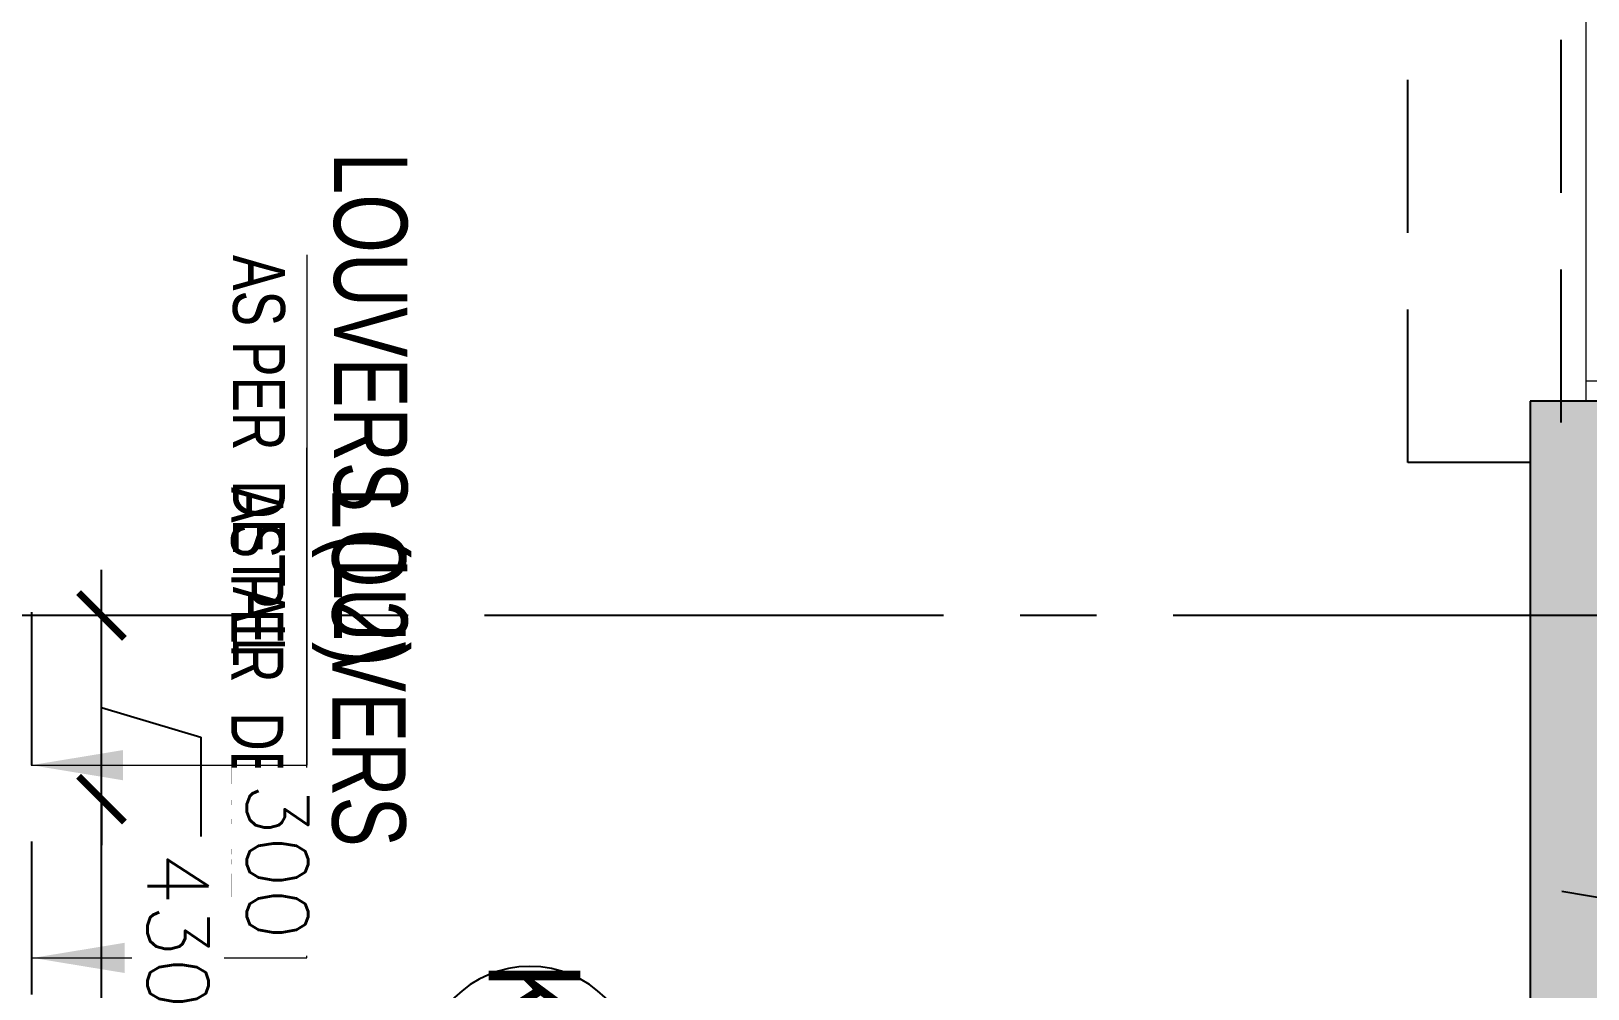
# Model space of a CAD drawing. Header units: millimetres. Extents: x -414464 to 1686, y -90036 to 108605.
# Drawn here: x -114866 to -112322, y -59640 to -58075 of the extents above; entities that cross this region are included whole.
import ezdxf
from ezdxf.enums import TextEntityAlignment as Align

# ---------------------------------------------------------------- set-up
doc = ezdxf.new("R2010")
doc.units = ezdxf.units.MM
doc.header["$LTSCALE"] = 1000
doc.header["$MEASUREMENT"] = 0
for name, pattern in [('$1$AUDIT_D_120904163729-0', [0]), ('$36$HIDDEN', [0.375, 0.25, -0.125]), ('2BHK-A - FRONT$1$AUDIT_D_120904163729-0', [0]), ('AUDIT_D_120904163729-0', [0]), ('T8(T9 IS SIMILAR) - DIMENSION & TEXTING$1$AUDIT_D_120904163729-0', [0]), ('T8(T9 IS SIMILAR) - DIMENSION & TEXTING$1$T8 - TYPICAL FLOOR CORE$0$( Hidden )', [0.375, 0.25, -0.125]), ('T8(T9 IS SIMILAR) - TYPICAL FLOOR ELEVATION$1$AUDIT_D_120904163729-0', [0]), ('T8(T9 IS SIMILAR) - TYPICAL FLOOR ELEVATION$1$HIDDEN', [0.375, 0.25, -0.125]), ('T8(T9 IS SIMILAR)$1$$0$HIDDEN', [0.375, 0.25, -0.125]), ('T8_REFUGE COLUMNS$1$CENTER2', [1.125, 0.75, -0.125, 0.125, -0.125])]:
    doc.linetypes.add(name, pattern=pattern)
doc.layers.get('0').update_dxf_attribs({"linetype": 'AUDIT_D_120904163729-0'})
for name, color, linetype in [('$0$A-HATCH -160', 251, '$1$AUDIT_D_120904163729-0'), ('$21$A-DIMENSIONS', 2, '$36$HIDDEN'), ('2BHK-A - FRONT$1$A-HATCH -160', 251, '2BHK-A - FRONT$1$AUDIT_D_120904163729-0'), ('a-rcc', 3, 'Continuous'), ('T8 - TYPICAL FLOOR CORE$1$STAIRS', 1, 'Continuous'), ('T8(T9 IS SIMILAR) - DIMENSION & TEXTING$1$A-PLUMBING', 7, 'T8(T9 IS SIMILAR) - DIMENSION & TEXTING$1$AUDIT_D_120904163729-0'), ('T8(T9 IS SIMILAR) - DIMENSION & TEXTING$1$a-window-no', 125, 'Continuous'), ('T8(T9 IS SIMILAR) - DIMENSION & TEXTING$1$U-TI-TEXT', 7, 'Continuous'), ('T8(T9 IS SIMILAR) - TYPICAL FLOOR ELEVATION$1$A-WALL-FEATURES', 6, 'T8(T9 IS SIMILAR) - TYPICAL FLOOR ELEVATION$1$AUDIT_D_120904163729-0'), ('T8(T9 IS SIMILAR)$1$$6$a-beam 2', 50, 'Continuous'), ('T8(T9 IS SIMILAR)$1$S-BEAM', 20, 'T8(T9 IS SIMILAR)$1$$0$HIDDEN'), ('T8_REFUGE COLUMNS$1$A-CENTERLINE', 193, 'T8_REFUGE COLUMNS$1$CENTER2'), ('T8_REFUGE COLUMNS$1$A-RCC COLS', 3, 'Continuous'), ('T8_TYPICAL COLUMNS$1$A-RCC COLS', 3, 'Continuous')]:
    doc.layers.add(name, color=color, linetype=linetype)
for name, color, linetype, lineweight in [('2BHK-A - FRONT$1$R0-18-10-2014-T1-1st Podium Floor Plan$0$Text', 2, 'Continuous', 0), ('T8 - TYPICAL FLOOR CORE$1$A-WALL- 160', 6, 'Continuous', 30), ('T8 - TYPICAL FLOOR CORE$1$Window', 4, 'Continuous', 20), ('T8(T9 IS SIMILAR) - DIMENSION & TEXTING$1$R0-18-10-2014-T1-1st Podium Floor Plan$0$Text', 2, 'Continuous', 0), ('T8(T9 IS SIMILAR)$1$D&W', 8, 'Continuous', 25)]:
    doc.layers.add(name, color=color, linetype=linetype, lineweight=lineweight)
doc.layers.add('T8_REFUGE COLUMNS$1$COL-HATCH', color=7, linetype='Continuous', lineweight=25, true_color=0xa3a3a3)
doc.styles.add('2BHK-A - FRONT$1$ARIAL ARROW', font='swisscl.ttf')
doc.styles.add('2BHK-A - FRONT$1$Tahoma', font='tahoma.ttf')
doc.styles.add('T8(T9 IS SIMILAR) - DIMENSION & TEXTING$1$ARIAL ARROW', font='swisscl.ttf')
doc.styles.add('T8(T9 IS SIMILAR) - DIMENSION & TEXTING$1$LODHA STANDERD', font='sanss___.ttf')
doc.styles.add('T8(T9 IS SIMILAR) - DIMENSION & TEXTING$1$Romans 1', font='romans.shx', dxfattribs={"height": 100})
doc.styles.add('T8(T9 IS SIMILAR) - DIMENSION & TEXTING$1$Tahoma', font='tahoma.ttf')
doc.dimstyles.new('2BHK-A - FRONT$1$SAMATA STD', dxfattribs={"dimtxt": 100, "dimasz": 50, "dimexe": 50, "dimexo": 50, "dimgap": 10, "dimtad": 0, "dimdec": 0, "dimrnd": 5, "dimzin": 0, "dimdsep": 46, "dimtxsty": '2BHK-A - FRONT$1$Tahoma', "dimblk": '2BHK-A - FRONT$1$_Origin2', "dimcen": -50, "dimdle": 50, "dimclrd": 7, "dimclre": 7, "dimclrt": 7, "dimadec": 0, "dimazin": 0, "dimtfac": 1, "dimtdec": 0, "dimtmove": 1, "dimatfit": 3, "dimfxl": 150, "dimtfill": 1, "dimtolj": 1, "dimtzin": 0, "dimlwd": -1, "dimlwe": -1, "dimarcsym": 0})
doc.dimstyles.new('T8(T9 IS SIMILAR) - DIMENSION & TEXTING$1$ALPINE S', dxfattribs={"dimscale": 0, "dimtxt": 100, "dimasz": 75, "dimexe": 0, "dimexo": 0, "dimgap": 75, "dimtad": 1, "dimdec": 0, "dimzin": 0, "dimdsep": 46, "dimtxsty": 'T8(T9 IS SIMILAR) - DIMENSION & TEXTING$1$Romans 1', "dimblk": 'T8(T9 IS SIMILAR) - DIMENSION & TEXTING$1$_ArchTick', "dimcen": 0.09, "dimclrd": 256, "dimclre": 256, "dimclrt": 7, "dimadec": 0, "dimazin": 0, "dimtfac": 1, "dimtdec": 0, "dimtofl": 0, "dimtmove": 1, "dimatfit": 0, "dimldrblk": 'T8(T9 IS SIMILAR) - DIMENSION & TEXTING$1$_Open90', "dimfxl": 1, "dimtolj": 1, "dimtzin": 0, "dimarcsym": 0})
doc.dimstyles.new('T8(T9 IS SIMILAR) - DIMENSION & TEXTING$1$SAMATA STD', dxfattribs={"dimtxt": 100, "dimasz": 50, "dimexe": 50, "dimexo": 50, "dimgap": 10, "dimtad": 0, "dimdec": 0, "dimrnd": 5, "dimzin": 0, "dimdsep": 46, "dimtxsty": 'T8(T9 IS SIMILAR) - DIMENSION & TEXTING$1$Tahoma', "dimblk": 'T8(T9 IS SIMILAR) - DIMENSION & TEXTING$1$_Origin2', "dimcen": -50, "dimdle": 50, "dimclrd": 7, "dimclre": 7, "dimclrt": 7, "dimadec": 0, "dimazin": 0, "dimtfac": 1, "dimtdec": 0, "dimtmove": 1, "dimatfit": 3, "dimfxl": 150, "dimtfill": 1, "dimtolj": 1, "dimtzin": 0, "dimlwd": -1, "dimlwe": -1, "dimarcsym": 0})

# ---------------------------------------------------------------- blocks, each defined once
blk = doc.blocks.new('T8_REFUGE COLUMNS')
at = {"layer": 'T8_REFUGE COLUMNS$1$COL-HATCH', "linetype": 'ByBlock'}
h = blk.add_hatch(color=256, dxfattribs=at)
h.dxf.hatch_style = 1
h.paths.add_polyline_path([(1198907.1, -5719224.9), (1205092.1, -5719224.9), (1205092.1, -5718974.9), (1198907.1, -5718974.9)])
at = {"layer": 'T8_REFUGE COLUMNS$1$A-CENTERLINE'}
blk.add_line((1199257.1, -5728808.5), (1199257.1, -5698299.6), dxfattribs=at)
at = {"layer": 'T8_REFUGE COLUMNS$1$A-RCC COLS', "linetype": 'ByBlock'}
blk.add_lwpolyline([(1198907.1, -5719224.9), (1205092.1, -5719224.9), (1205092.1, -5718974.9), (1198907.1, -5718974.9)], close=True, dxfattribs=at)
blk = doc.blocks.new('T8_TYPICAL COLUMNS')
at = {"layer": 'T8_TYPICAL COLUMNS$1$A-RCC COLS', "linetype": 'ByBlock'}
blk.add_blockref('T8_REFUGE COLUMNS', (0, 0), dxfattribs=at)
blk = doc.blocks.new('2BHK-A - FRONT$1$_Origin2')
at = {"color": 0, "linetype": 'ByBlock', "lineweight": -2}
blk.add_line((-0.5, 0), (-1, 0), dxfattribs=at)
for radius in [0.5, 0.25]:
    blk.add_circle((0, 0), radius, dxfattribs=at)
blk = doc.blocks.new('T8(T9 IS SIMILAR) - TYPICAL FLOOR ELEVATION')
at = {"layer": 'T8(T9 IS SIMILAR) - TYPICAL FLOOR ELEVATION$1$A-WALL-FEATURES', "color": 8, "linetype": 'T8(T9 IS SIMILAR) - TYPICAL FLOOR ELEVATION$1$HIDDEN'}
blk.add_lwpolyline([(1199007.1, -5719224.9), (1199007.1, -5719424.9), (1197907.1, -5719424.9), (1197907.1, -5719224.9)], dxfattribs=at)
blk = doc.blocks.new('T8 - TYPICAL FLOOR CORE$1$1500-flat-1')
at = {"layer": 'T8 - TYPICAL FLOOR CORE$1$Window', "color": 1, "lineweight": 13}
for p, q in [((1149675.6, -5694418.8), (1148842.5, -5694418.8)), ((1149240.3, -5694418.8), (1148880, -5694418.8)), ((1148880, -5694445.5), (1149675.6, -5694445.5)), ((1149307.5, -5694498.8), (1148842.5, -5694498.8)), ((1149240.3, -5694498.8), (1148880, -5694498.8)), ((1149638.1, -5694498.8), (1149277.8, -5694498.8)), ((1149277.8, -5694498.8), (1149675.6, -5694498.8)), ((1149638.1, -5694552.2), (1148842.5, -5694552.2)), ((1149675.6, -5694578.8), (1148842.5, -5694578.8))]:
    blk.add_line(p, q, dxfattribs=at)
at = {"layer": 'T8 - TYPICAL FLOOR CORE$1$Window', "color": 5, "lineweight": 13}
for p, q in [((1149240.3, -5694475.7), (1148880, -5694475.7)), ((1149240.3, -5694480.2), (1148880, -5694480.2)), ((1149638.1, -5694517.4), (1149277.8, -5694517.4)), ((1149638.1, -5694533.6), (1149277.8, -5694533.6))]:
    blk.add_line(p, q, dxfattribs=at)
at = {"layer": 'T8 - TYPICAL FLOOR CORE$1$Window', "color": 4, "lineweight": 13}
for points in [[(1148842.5, -5694418.8), (1148809.5, -5694418.8), (1148809.5, -5694578.8), (1148842.5, -5694578.8)], [(1149708.6, -5694418.8), (1149675.6, -5694418.8), (1149675.6, -5694578.8), (1149708.6, -5694578.8)], [(1148880, -5694480.2), (1148880, -5694498.8), (1148842.5, -5694498.8), (1148842.5, -5694445.5), (1148880, -5694445.5), (1148880, -5694475.7), (1148875.5, -5694475.7), (1148875.5, -5694480.2)], [(1149240.3, -5694480.2), (1149240.3, -5694498.8), (1149277.8, -5694498.8), (1149277.8, -5694445.5), (1149240.3, -5694445.5), (1149240.3, -5694475.7), (1149244.8, -5694475.7), (1149244.8, -5694480.2)], [(1149277.8, -5694533.6), (1149277.8, -5694552.2), (1149240.3, -5694552.2), (1149240.3, -5694498.8), (1149277.8, -5694498.8), (1149277.8, -5694529.1), (1149273.3, -5694529.1), (1149273.3, -5694533.6)], [(1149638.1, -5694533.6), (1149638.1, -5694552.2), (1149675.6, -5694552.2), (1149675.6, -5694498.8), (1149638.1, -5694498.8), (1149638.1, -5694517.4), (1149642.6, -5694517.4), (1149642.6, -5694533.6)]]:
    blk.add_lwpolyline(points, close=True, dxfattribs=at)
blk = doc.blocks.new('T8 - TYPICAL FLOOR CORE')
at = {"layer": 'T8 - TYPICAL FLOOR CORE$1$STAIRS', "color": 7}
blk.add_lwpolyline([(1200007.2, -5717399), (1199893.8, -5718073.4), (1200032.2, -5718216.1), (1199671.4, -5718169.9), (1199857, -5718292.1), (1199708.7, -5719173.6)], dxfattribs=at)
at = {"layer": 'T8 - TYPICAL FLOOR CORE$1$A-WALL- 160', "rotation": 180}
blk.add_blockref('T8 - TYPICAL FLOOR CORE$1$1500-flat-1', (2347716.7, -11413552.8), dxfattribs=at)
blk = doc.blocks.new('T8(T9 IS SIMILAR) - DIMENSION & TEXTING$1$_Origin2')
at = {"color": 0, "linetype": 'ByBlock', "lineweight": -2}
blk.add_line((-0.5, 0), (-1, 0), dxfattribs=at)
for radius in [0.5, 0.25]:
    blk.add_circle((0, 0), radius, dxfattribs=at)
blk = doc.blocks.new('T8(T9 IS SIMILAR) - DIMENSION & TEXTING$1$_ArchTick')
at = {"color": 0, "linetype": 'ByBlock', "const_width": 0.15}
blk.add_lwpolyline([(-0.5, -0.5), (0.5, 0.5)], dxfattribs=at)
blk = doc.blocks.new('*D457')
at = {"layer": 'T8(T9 IS SIMILAR) - DIMENSION & TEXTING$1$U-TI-TEXT', "lineweight": -2, "transparency": 16777216}
for p, q in [((-8044.8, -7685.6), (-7996.1, -7523.1)), ((-7996.1, -7523.1), (-7588.9, -7523.1)), ((-8194.8, -7685.6), (-8269.8, -7685.6)), ((-7894.8, -7685.6), (-8194.8, -7685.6)), ((-7894.8, -7685.6), (-7819.8, -7685.6))]:
    blk.add_line(p, q, dxfattribs=at)
at = {"layer": 'T8(T9 IS SIMILAR) - DIMENSION & TEXTING$1$U-TI-TEXT', "linetype": 'T8(T9 IS SIMILAR) - DIMENSION & TEXTING$1$T8 - TYPICAL FLOOR CORE$0$( Hidden )', "lineweight": -2, "transparency": 16777216}
for p, q in [((-8194.8, -7687.6), (-8194.8, -7685.6)), ((-7894.8, -7687.6), (-7894.8, -7685.6))]:
    blk.add_line(p, q, dxfattribs=at)
at = {"layer": 'T8(T9 IS SIMILAR) - DIMENSION & TEXTING$1$U-TI-TEXT', "linetype": 'ByBlock', "lineweight": -2, "transparency": 16777216, "xscale": 75, "yscale": 75, "zscale": 75}
blk.add_blockref('T8(T9 IS SIMILAR) - DIMENSION & TEXTING$1$_ArchTick', (-8194.8, -7685.6), dxfattribs=at)
at = {"layer": 'T8(T9 IS SIMILAR) - DIMENSION & TEXTING$1$U-TI-TEXT', "linetype": 'ByBlock', "lineweight": -2, "transparency": 16777216, "xscale": 75, "yscale": 75, "zscale": 75, "rotation": 180}
blk.add_blockref('T8(T9 IS SIMILAR) - DIMENSION & TEXTING$1$_ArchTick', (-7894.8, -7685.6), dxfattribs=at)
at = {"layer": 'T8(T9 IS SIMILAR) - DIMENSION & TEXTING$1$U-TI-TEXT', "color": 7, "linetype": 'ByBlock', "transparency": 16777216, "insert": (-7792.5, -7398.1), "char_height": 100, "attachment_point": 5, "style": 'T8(T9 IS SIMILAR) - DIMENSION & TEXTING$1$Romans 1', "bg_fill": 3, "box_fill_scale": 1.25, "bg_fill_color": 256, "bg_fill_true_color": 13158600, "bg_fill_transparency": 0}
blk.add_mtext('\\A1;300', dxfattribs=at)
blk = doc.blocks.new('T8(T9 IS SIMILAR) - DIMENSION & TEXTING$1$_Open90')
at = {"color": 0, "linetype": 'ByBlock', "lineweight": -2}
for p, q in [((-0.5, 0.5), (0, 0)), ((0, 0), (-1, 0)), ((0, 0), (-0.5, -0.5))]:
    blk.add_line(p, q, dxfattribs=at)
blk = doc.blocks.new('*D458')
at = {"layer": 'T8(T9 IS SIMILAR) - DIMENSION & TEXTING$1$U-TI-TEXT', "linetype": 'T8(T9 IS SIMILAR) - DIMENSION & TEXTING$1$T8 - TYPICAL FLOOR CORE$0$( Hidden )', "lineweight": -2, "transparency": 16777216}
for p, q in [((-7894.8, -7687.6), (-7894.8, -7685.6)), ((-7464.9, -7687.6), (-7464.9, -7685.6))]:
    blk.add_line(p, q, dxfattribs=at)
at = {"layer": 'T8(T9 IS SIMILAR) - DIMENSION & TEXTING$1$U-TI-TEXT', "lineweight": -2, "transparency": 16777216}
blk.add_line((-7464.9, -7685.6), (-7894.8, -7685.6), dxfattribs=at)
at = {"layer": 'T8(T9 IS SIMILAR) - DIMENSION & TEXTING$1$U-TI-TEXT', "linetype": 'ByBlock', "lineweight": -2, "transparency": 16777216, "xscale": 75, "yscale": 75, "zscale": 75, "rotation": 180}
blk.add_blockref('T8(T9 IS SIMILAR) - DIMENSION & TEXTING$1$_ArchTick', (-7894.8, -7685.6), dxfattribs=at)
at = {"layer": 'T8(T9 IS SIMILAR) - DIMENSION & TEXTING$1$U-TI-TEXT', "linetype": 'ByBlock', "lineweight": -2, "transparency": 16777216, "xscale": 75, "yscale": 75, "zscale": 75}
blk.add_blockref('T8(T9 IS SIMILAR) - DIMENSION & TEXTING$1$_ArchTick', (-7464.9, -7685.6), dxfattribs=at)
at = {"layer": 'T8(T9 IS SIMILAR) - DIMENSION & TEXTING$1$U-TI-TEXT', "color": 7, "linetype": 'ByBlock', "transparency": 16777216, "insert": (-7679.9, -7560.6), "char_height": 100, "attachment_point": 5, "style": 'T8(T9 IS SIMILAR) - DIMENSION & TEXTING$1$Romans 1', "bg_fill": 3, "box_fill_scale": 1.25, "bg_fill_color": 256, "bg_fill_true_color": 13158600, "bg_fill_transparency": 0}
blk.add_mtext('\\A1;430', dxfattribs=at)
blk = doc.blocks.new('T8(T9 IS SIMILAR) - DIMENSION & TEXTING$1$WINDOW TAG')
at = {"layer": 'T8(T9 IS SIMILAR) - DIMENSION & TEXTING$1$a-window-no'}
blk.add_circle((0, 0), 174.1, dxfattribs=at)
at = {"layer": 'T8(T9 IS SIMILAR) - DIMENSION & TEXTING$1$a-window-no', "style": 'T8(T9 IS SIMILAR) - DIMENSION & TEXTING$1$LODHA STANDERD'}
blk.add_attdef('WINDOW', text='', height=150, dxfattribs=at).set_placement((11.3, 2.8), align=Align.MIDDLE_CENTER)
blk = doc.blocks.new('2BHK-A - FRONT')
at = {"layer": '2BHK-A - FRONT$1$A-HATCH -160', "linetype": 'ByBlock'}
h = blk.add_hatch(dxfattribs=at)
h.set_pattern_fill('ANSI32', color=256, scale=150)
h.set_pattern_definition([(45, (0, -0.55), (-39.77475644, 39.77475644), []), (45, (26.517, -0.55), (-39.77475644, 39.77475644), [])])
h.paths.add_polyline_path([(1145269.9, -5728524.2), (1145269.9, -5728684.2), (1144639.8, -5728684.2), (1144639.8, -5726829.5), (1144799.8, -5726829.5), (1144799.8, -5728524.2)])
h.paths.add_polyline_path([(1148934.5, -5727449.8), (1148934.5, -5727609.8), (1147999.5, -5727609.8), (1147999.5, -5727009.5), (1148159.5, -5727009.5), (1148159.5, -5727449.8)])
h.paths.add_polyline_path([(1147999.5, -5728684.2), (1147999.5, -5728524.2), (1147369.9, -5728524.2), (1147369.9, -5728684.2)])
edge = h.paths.add_edge_path()
edge.add_line((1151334.5, -5727449.8), (1151779.5, -5727449.8))
edge.add_line((1151779.5, -5727449.8), (1151779.5, -5727609.8))
edge.add_line((1151704.5, -5727609.8), (1151334.5, -5727609.8))
edge.add_line((1151334.5, -5727609.8), (1151334.5, -5727449.8))
h.paths.add_polyline_path([(1146264.5, -5719573.8), (1146424.5, -5719573.8), (1146424.5, -5719224.6), (1146264.5, -5719224.6)])
h.paths.add_polyline_path([(1145549.4, -5721834.4), (1145788.9, -5721834.4), (1145790, -5721674.6), (1145549.4, -5721674.6)])
h.paths.add_polyline_path([(1145949.5, -5721924.2), (1145949.5, -5722524.6), (1145789.5, -5722524.6), (1145789.5, -5721924.2)])
h.paths.add_polyline_path([(1144599.5, -5721924.6), (1144759.5, -5721924.6), (1144762, -5722524.6), (1144602, -5722524.6)])
h.paths.add_polyline_path([(1144599.5, -5723474.6), (1144599.5, -5723174.6), (1144759.5, -5723174.6), (1144759.5, -5723314.6), (1145789.5, -5723314.6), (1145789.5, -5723174.6), (1145949.5, -5723174.6), (1145949.5, -5723474.2)])
at = {"layer": '2BHK-A - FRONT$1$R0-18-10-2014-T1-1st Podium Floor Plan$0$Text', "insert": (1144554.7, -5721062.1, 0), "char_height": 120, "width": 3557.379, "attachment_point": 1, "style": '2BHK-A - FRONT$1$ARIAL ARROW'}
blk.add_mtext('LOUVERS\\P{\\H0.70833x;AS PER  DETAIL}', dxfattribs=at)
at = {"layer": '2BHK-A - FRONT$1$R0-18-10-2014-T1-1st Podium Floor Plan$0$Text'}
blk.add_leader([(1145324.2, -5721671.5), (1145324.2, -5721223.5), (1144490.3, -5721223.6)], dimstyle='2BHK-A - FRONT$1$SAMATA STD', override={"dimscale": 1, "dimasz": 150, "dimclrd": 2, "dimfxlon": 1, "dimarcsym": 1}, dxfattribs=at)
blk = doc.blocks.new('T8(T9 IS SIMILAR) - DIMENSION & TEXTING$1$A$C77D62699')
at = {"layer": 'T8(T9 IS SIMILAR) - DIMENSION & TEXTING$1$U-TI-TEXT', "linetype": 'ByBlock'}
dim = blk.add_linear_dim(base=(-8194.8, -7685.6), p1=(-7894.8, -7960.9, -0.7), p2=(-8194.8, -7960.9, -0.7), dimstyle='T8(T9 IS SIMILAR) - DIMENSION & TEXTING$1$ALPINE S', override={"dimscale": 1, "dimfxl": 2, "dimfxlon": 1, "dimtfill": 1, "dimarcsym": 1}, dxfattribs=at)
dim.commit()
dim.dimension.update_dxf_attribs({"geometry": '*D457', "text_midpoint": (-7921.1, -7398.1)})
dim = blk.add_linear_dim(base=(-7894.8, -7685.6), p1=(-7464.9, -7960.8, -0.7), p2=(-7894.8, -7960.9, -0.7), dimstyle='T8(T9 IS SIMILAR) - DIMENSION & TEXTING$1$ALPINE S', override={"dimscale": 1, "dimfxl": 2, "dimfxlon": 1, "dimtfill": 1, "dimarcsym": 1}, dxfattribs=at)
dim.commit()
dim.dimension.update_dxf_attribs({"geometry": '*D458', "text_midpoint": (-7679.9, -7560.6)})
blk = doc.blocks.new('T8(T9 IS SIMILAR) - DIMENSION & TEXTING')
at = {"layer": 'T8(T9 IS SIMILAR) - DIMENSION & TEXTING$1$A-PLUMBING', "linetype": 'ByBlock'}
blk.add_blockref('T8(T9 IS SIMILAR) - DIMENSION & TEXTING$1$A$C77D62699', (1207452.3, -5713874), dxfattribs=at)
at = {"layer": 'T8(T9 IS SIMILAR) - DIMENSION & TEXTING$1$a-window-no'}
ref = blk.add_blockref('T8(T9 IS SIMILAR) - DIMENSION & TEXTING$1$WINDOW TAG', (1200005, -5720859.6), dxfattribs=dict(at, xscale=-1))
ref.add_attrib('WINDOW', 'KSD', dxfattribs={"height": 150, "style": 'T8(T9 IS SIMILAR) - DIMENSION & TEXTING$1$LODHA STANDERD', "width": 0.8}).set_placement((1199996.6, -5720852.1), align=Align.MIDDLE_CENTER)
at = {"layer": 'T8(T9 IS SIMILAR) - DIMENSION & TEXTING$1$R0-18-10-2014-T1-1st Podium Floor Plan$0$Text', "insert": (1199341.2, -5721346), "char_height": 120, "width": 3557.379, "attachment_point": 9, "style": 'T8(T9 IS SIMILAR) - DIMENSION & TEXTING$1$ARIAL ARROW'}
blk.add_mtext('LOUVERS (L2)\\P{\\H0.70833x;AS PER  DETAIL}', dxfattribs=at)
at = {"layer": 'T8(T9 IS SIMILAR) - DIMENSION & TEXTING$1$R0-18-10-2014-T1-1st Podium Floor Plan$0$Text'}
blk.add_leader([(1199502, -5721674.4), (1199502, -5721223.7), (1198668.1, -5721223.7)], dimstyle='T8(T9 IS SIMILAR) - DIMENSION & TEXTING$1$SAMATA STD', override={"dimscale": 1, "dimasz": 150, "dimclrd": 2, "dimfxlon": 1, "dimarcsym": 1}, dxfattribs=at)
blk = doc.blocks.new('T8(T9 IS SIMILAR)')
at = {"layer": 'T8(T9 IS SIMILAR)$1$D&W', "linetype": 'ByBlock'}
blk.add_blockref('2BHK-A - FRONT', (54492.8, -0.4), dxfattribs=at)
blk.add_blockref('T8(T9 IS SIMILAR) - TYPICAL FLOOR ELEVATION', (0, 0), dxfattribs=at)
blk.add_blockref('T8 - TYPICAL FLOOR CORE', (0, 0), dxfattribs=at)
blk.add_blockref('T8_TYPICAL COLUMNS', (0, 0), dxfattribs=at)
at = {"layer": 'T8(T9 IS SIMILAR)$1$$6$a-beam 2', "linetype": 'ByBlock'}
blk.add_blockref('T8(T9 IS SIMILAR) - DIMENSION & TEXTING', (0, 0), dxfattribs=at)
at = {"layer": 'T8(T9 IS SIMILAR)$1$S-BEAM'}
for p, q in [((1198941.7, -5719174.2, 0), (1196931.8, -5719174.2, -0.1)), ((1199251.9, -5721674), (1200281.7, -5721673.9, 0.1))]:
    blk.add_line(p, q, dxfattribs=at)
blk = doc.blocks.new('A$C48506478')
at = {"layer": '$21$A-DIMENSIONS', "linetype": 'ByBlock'}
blk.add_blockref('T8(T9 IS SIMILAR)', (-1195542.6, 5727884.6), dxfattribs=at)
at = {"layer": '$0$A-HATCH -160', "linetype": 'ByBlock'}
blk.add_blockref('T8(T9 IS SIMILAR) - DIMENSION & TEXTING', (-1195542.6, 5727884.6), dxfattribs=at)

msp = doc.modelspace()

# ---------------------------------------------------------------- block references
at = {"layer": 'a-rcc', "linetype": 'ByBlock', "rotation": 270}
msp.add_blockref('A$C48506478', (-121076, -55315.3, 0), dxfattribs=at)

doc.saveas('drawing.dxf')
